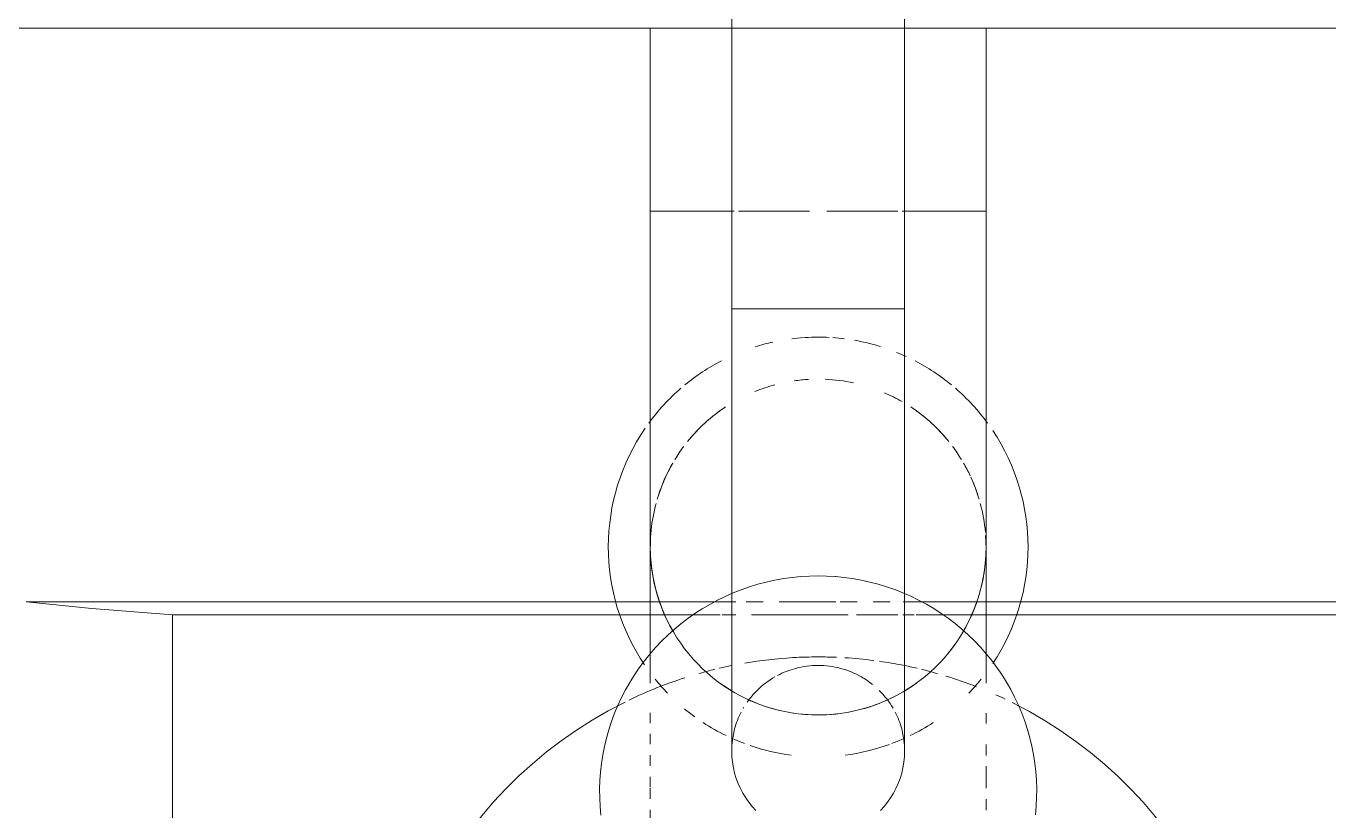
# Model space of a CAD drawing. Header units: millimetres. Extents: x -4000 to 187956, y -58990 to 162485.
# Drawn here: x 831.7 to 986.9, y 80923.6 to 81017 of the extents above; entities that cross this region are included whole.
import ezdxf

# ---------------------------------------------------------------- set-up
doc = ezdxf.new("R2010")
doc.units = ezdxf.units.MM
doc.layers.add('P-SANR-FIXT', color=6, linetype='Continuous', lineweight=9)

# ---------------------------------------------------------------- blocks, each defined once
blk = doc.blocks.new('C2400 - C2400-504579-FFS - TANG 1')
at = {"layer": 'P-SANR-FIXT', "color": 250}
for p, q in [((-10.3, -16), (-10.3, -116.64)), ((-10.3, -16), (-10.3, -116.64)), ((-10.3, -16), (-10.3, -116.64)), ((-10.3, -16), (-10.3, -116.64)), ((10.3, -116.64), (10.3, -16)), ((10.3, -116.64), (10.3, -16)), ((10.3, -116.64), (10.3, -16)), ((10.3, -116.64), (10.3, -16)), ((-8.92, -83.22), (-236.05, -83.22)), ((236.05, -83.22), (8.92, -83.22)), ((0, -116.64), (-10.3, -116.64)), ((0, -116.64), (-10.3, -116.64)), ((0, -116.64), (-10.3, -116.64)), ((0, -116.64), (-10.3, -116.64)), ((10.3, -116.64), (0, -116.64)), ((10.3, -116.64), (0, -116.64)), ((10.3, -116.64), (0, -116.64)), ((10.3, -116.64), (0, -116.64)), ((-10.3, -166.44), (-10.3, -169.3)), ((-10.3, -166.44), (-10.3, -169.3)), ((-10.3, -166.44), (-10.3, -169.3)), ((-10.3, -166.44), (-10.3, -169.3)), ((10.3, -169.3), (10.3, -166.44)), ((10.3, -169.3), (10.3, -166.44)), ((10.3, -169.3), (10.3, -166.44)), ((10.3, -169.3), (10.3, -166.44))]:
    blk.add_line(p, q, dxfattribs=at)
at = {"layer": 'P-SANR-FIXT', "color": 252}
for p, q in [((-20, -83.22), (-20, -105)), ((20, -105), (20, -83.22)), ((-10, -105), (-20, -105)), ((20, -105), (10, -105)), ((-11.88, -151.53), (-94.37, -151.53)), ((94.37, -151.53), (11.88, -151.53)), ((-76.92, -259.9), (-76.92, -153.09)), ((-76.92, -153.09), (-13.5, -153.09)), ((13.5, -153.09), (76.92, -153.09)), ((-20, -158.95), (-20, -157.87)), ((20, -157.9), (20, -158.98))]:
    blk.add_line(p, q, dxfattribs=at)
at = {"layer": 'P-SANR-FIXT', "color": 254}
for p, q in [((8.92, -83.22), (-8.92, -83.22)), ((-19.32, -105), (-20, -105)), ((-18.72, -105), (-19.62, -105)), ((-17.32, -105), (-18.69, -105)), ((-11.11, -105), (-18.48, -105)), ((-14.14, -105), (-17.11, -105)), ((-10.66, -105), (-14.14, -105)), ((17.11, -105), (10.66, -105)), ((18.48, -105), (11.11, -105)), ((18.69, -105), (17.32, -105)), ((19.62, -105), (18.72, -105)), ((20, -105), (19.32, -105)), ((-10.3, -116.64), (-8.92, -116.64)), ((-10.3, -116.64), (-8.92, -116.64)), ((-9.95, -116.64), (-10.3, -116.64)), ((-10.3, -116.64), (-8.92, -116.64)), ((-10.3, -116.64), (-8.92, -116.64)), ((-9.95, -116.64), (-10.3, -116.64)), ((-10.3, -116.64), (-8.92, -116.64)), ((-10.3, -116.64), (-8.92, -116.64)), ((-9.95, -116.64), (-10.3, -116.64)), ((-10.3, -116.64), (-8.92, -116.64)), ((-10.3, -116.64), (-8.92, -116.64)), ((-9.95, -116.64), (-10.3, -116.64)), ((-8.92, -116.64), (-9.95, -116.64)), ((-8.92, -116.64), (-9.95, -116.64)), ((-8.92, -116.64), (-9.95, -116.64)), ((-8.92, -116.64), (-9.95, -116.64)), ((-8.92, -116.64), (0, -116.64)), ((-8.92, -116.64), (0, -116.64)), ((-8.92, -116.64), (0, -116.64)), ((-8.92, -116.64), (0, -116.64)), ((0, -116.64), (8.92, -116.64)), ((0, -116.64), (8.92, -116.64)), ((0, -116.64), (8.92, -116.64)), ((0, -116.64), (8.92, -116.64)), ((8.92, -116.64), (10.3, -116.64)), ((8.92, -116.64), (10.3, -116.64)), ((9.95, -116.64), (8.92, -116.64)), ((8.92, -116.64), (10.3, -116.64)), ((8.92, -116.64), (10.3, -116.64)), ((9.95, -116.64), (8.92, -116.64)), ((8.92, -116.64), (10.3, -116.64)), ((8.92, -116.64), (10.3, -116.64)), ((9.95, -116.64), (8.92, -116.64)), ((8.92, -116.64), (10.3, -116.64)), ((8.92, -116.64), (10.3, -116.64)), ((9.95, -116.64), (8.92, -116.64)), ((-4.14, -148.77), (-5.16, -148.96)), ((-3.11, -148.63), (-4.14, -148.77)), ((-2.08, -148.53), (-3.11, -148.63)), ((-1.04, -148.47), (-2.08, -148.53)), ((0, -148.45), (-1.04, -148.47)), ((1, -148.47), (0, -148.45)), ((2.04, -148.53), (1, -148.47)), ((2.11, -148.53), (2.04, -148.53)), ((4.1, -148.77), (3.07, -148.63)), ((5.12, -148.95), (4.1, -148.77)), ((6.14, -149.17), (5.12, -148.95)), ((-9.16, -150.09), (-10.13, -150.47)), ((-8.18, -149.75), (-9.16, -150.09)), ((-7.18, -149.44), (-8.18, -149.75)), ((-6.18, -149.18), (-7.18, -149.44)), ((7.14, -149.43), (6.14, -149.17)), ((8.14, -149.73), (7.14, -149.43)), ((9.12, -150.07), (8.14, -149.73)), ((10.09, -150.45), (9.12, -150.07)), ((-11.43, -153.09), (-9.81, -153.09)), ((10.1, -153.09), (11.43, -153.09)), ((-16.38, -156.47), (-16.83, -155.81)), ((16.51, -156.29), (16.04, -156.94)), ((14.5, -158.78), (13.93, -159.35)), ((-20, -161.2), (-20, -160.06)), ((-11.94, -161.04), (-12.58, -160.55)), ((-11.29, -161.51), (-11.94, -161.04)), ((13.35, -159.89), (12.74, -160.41)), ((20, -160.09), (20, -161.23)), ((-20, -166), (-20, -164.76)), ((20, -164.8), (20, -166.03)), ((-20, -168.47), (-20, -167.24)), ((20, -168.54), (20, -169.82)), ((-20, -171.08), (-20, -169.79)), ((20, -171.11), (20, -172.39)), ((-20, -173.56), (-20, -172.38)), ((-20, -175), (-20, -173.69)), ((20, -172.41), (20, -173.72)), ((20, -175.04), (20, -176.36)), ((-20, -177.64), (-20, -176.32))]:
    blk.add_line(p, q, dxfattribs=at)
at = {"layer": 'P-SANR-FIXT', "color": 253}
for p, q in [((-10.54, -105), (-19.92, -105)), ((19.92, -105), (10.54, -105)), ((-9.82, -151.53), (-11.88, -151.53)), ((11.88, -151.53), (10.14, -151.53)), ((-13.5, -153.09), (-11.66, -153.09)), ((11.66, -153.09), (13.5, -153.09)), ((16.95, -155.62), (16.51, -156.29)), ((16.04, -156.94), (15.55, -157.58)), ((-20, -160.06), (-20, -158.95)), ((13.93, -159.35), (13.35, -159.89)), ((20, -158.98), (20, -160.09)), ((-10.62, -161.95), (-11.29, -161.51))]:
    blk.add_line(p, q, dxfattribs=at)
at = {"layer": 'P-SANR-FIXT', "color": 90}
for p, q in [((-1.15, -105), (-9.51, -105)), ((-1.15, -105), (-9.51, -105)), ((-5.18, -105), (-8.97, -105)), ((-5.18, -105), (-8.97, -105)), ((-1.04, -105), (-5.18, -105)), ((-1.04, -105), (-5.18, -105)), ((5.18, -105), (1.04, -105)), ((5.18, -105), (1.04, -105)), ((9.51, -105), (1.15, -105)), ((9.51, -105), (1.15, -105)), ((8.97, -105), (5.18, -105)), ((8.97, -105), (5.18, -105)), ((-8.92, -116.64), (0, -116.64)), ((-7.28, -116.64), (-8.92, -116.64)), ((-8.92, -116.64), (0, -116.64)), ((-5.15, -116.64), (-8.92, -116.64)), ((-8.92, -116.64), (0, -116.64)), ((-7.28, -116.64), (-8.92, -116.64)), ((-8.92, -116.64), (0, -116.64)), ((-7.28, -116.64), (-8.92, -116.64)), ((-2.67, -116.64), (-7.28, -116.64)), ((-5.15, -116.64), (-7.28, -116.64)), ((-5.15, -116.64), (-7.28, -116.64)), ((0, -116.64), (-5.15, -116.64)), ((0, -116.64), (-5.15, -116.64)), ((-2.67, -116.64), (-5.15, -116.64)), ((0, -116.64), (-2.67, -116.64)), ((0, -116.64), (-2.67, -116.64)), ((0, -116.64), (8.92, -116.64)), ((2.67, -116.64), (0, -116.64)), ((0, -116.64), (8.92, -116.64)), ((5.15, -116.64), (0, -116.64)), ((0, -116.64), (8.92, -116.64)), ((5.15, -116.64), (0, -116.64)), ((0, -116.64), (8.92, -116.64)), ((5.15, -116.64), (0, -116.64)), ((5.15, -116.64), (2.67, -116.64)), ((7.28, -116.64), (5.15, -116.64)), ((8.92, -116.64), (5.15, -116.64)), ((8.92, -116.64), (5.15, -116.64)), ((7.28, -116.64), (5.15, -116.64)), ((8.92, -116.64), (7.28, -116.64)), ((8.92, -116.64), (7.28, -116.64)), ((-5.16, -148.96), (-6.18, -149.18)), ((3.07, -148.63), (2.11, -148.53)), ((-6.56, -151.53), (-8.56, -151.53)), ((2.11, -151.53), (-4.63, -151.53)), ((4.63, -151.53), (2.64, -151.53)), ((8.56, -151.53), (6.56, -151.53)), ((-7.95, -153.09), (3.58, -153.09)), ((4.57, -153.09), (9.5, -153.09)), ((-9.94, -162.36), (-10.62, -161.95)), ((-9.24, -162.74), (-9.94, -162.36)), ((-8.52, -163.1), (-9.24, -162.74)), ((9.43, -162.64), (8.71, -163)), ((10.12, -162.25), (9.43, -162.64)), ((-7.79, -163.42), (-8.52, -163.1)), ((-7.05, -163.72), (-7.79, -163.42)), ((-6.29, -163.98), (-7.05, -163.72)), ((-5.53, -164.22), (-6.29, -163.98)), ((-4.75, -164.43), (-5.53, -164.22)), ((-3.97, -164.6), (-4.75, -164.43)), ((4.96, -164.37), (4.18, -164.56)), ((5.73, -164.16), (4.96, -164.37)), ((6.5, -163.92), (5.73, -164.16)), ((7.25, -163.64), (6.5, -163.92)), ((7.99, -163.34), (7.25, -163.64)), ((8.71, -163), (7.99, -163.34)), ((-3.19, -164.74), (-3.97, -164.6)), ((-2.39, -164.86), (-3.19, -164.74)), ((-1.6, -164.94), (-2.39, -164.86)), ((-0.8, -164.98), (-1.6, -164.94)), ((0, -165), (-0.8, -164.98)), ((0.22, -165), (0, -165)), ((1.02, -164.97), (0.22, -165)), ((1.81, -164.92), (1.02, -164.97)), ((2.61, -164.83), (1.81, -164.92)), ((3.4, -164.71), (2.61, -164.83)), ((4.18, -164.56), (3.4, -164.71))]:
    blk.add_line(p, q, dxfattribs=at)
at = {"layer": 'P-SANR-FIXT', "color": 252, "flags": 128}
for points in [[(-20, -105), (-20, -106.6), (-20, -108.2), (-20, -109.79), (-20, -111.37), (-20, -112.95), (-20, -114.51), (-20, -116.05), (-20, -117.58), (-20, -119.09), (-20, -120.58), (-20, -122.04), (-20, -123.47), (-20, -124.88), (-20, -126.25), (-20, -127.59), (-20, -128.89), (-20, -130.15), (-20, -131.38), (-20, -132.56), (-20, -133.69), (-20, -134.79), (-20, -135.06)], [(20, -135.06), (20, -133.98), (20, -132.85), (20, -131.68), (20, -130.47), (20, -129.22), (20, -127.93), (20, -126.6), (20, -125.23), (20, -123.84), (20, -122.41), (20, -120.96), (20, -119.48), (20, -117.97), (20, -116.45), (20, -114.91), (20, -113.35), (20, -111.78), (20, -110.2), (20, -108.61), (20, -107.01), (20, -105.41), (20, -105)], [(-20, -135.06), (-20, -136.09), (-20, -137.07), (-20, -138), (-20, -138.88), (-20, -139.7), (-20, -140.47), (-20, -141.18), (-20, -141.84), (-20, -142.43), (-20, -142.96), (-20, -143.44), (-20, -143.85), (-20, -144.2), (-20, -144.49), (-20, -144.71), (-20, -144.87), (-20, -144.97), (-20, -145)], [(20, -145), (20, -144.97), (20, -144.87), (20, -144.71), (20, -144.49), (20, -144.2), (20, -143.85), (20, -143.44), (20, -142.97), (20, -142.44), (20, -141.84), (20, -141.19), (20, -140.48), (20, -139.71), (20, -138.89), (20, -138.01), (20, -137.08), (20, -136.1), (20, -135.07), (20, -135.06)], [(-16.83, -155.81), (-17.25, -155.12), (-17.64, -154.43), (-18, -153.71), (-18.34, -152.99), (-18.64, -152.25), (-18.92, -151.5), (-19.16, -150.73), (-19.37, -149.96), (-19.56, -149.18), (-19.71, -148.4), (-19.83, -147.61), (-19.92, -146.81), (-19.97, -146.02), (-20, -145.22), (-20, -145)], [(-20, -152.11), (-20, -151.35), (-20, -150.63), (-20, -149.95), (-20, -149.31), (-20, -148.71), (-20, -148.15), (-20, -147.64), (-20, -147.17), (-20, -146.74), (-20, -146.36), (-20, -146.03), (-20, -145.74), (-20, -145.5), (-20, -145.3), (-20, -145.16), (-20, -145.06), (-20, -145.01), (-20, -145)], [(20, -145), (19.98, -145.8), (19.94, -146.6), (19.86, -147.39), (19.74, -148.19), (19.6, -148.97), (19.43, -149.75), (19.22, -150.53), (18.98, -151.29), (18.72, -152.05), (18.42, -152.79), (18.1, -153.52), (17.74, -154.24), (17.36, -154.94), (16.95, -155.62)], [(20, -145), (20, -145.03), (20, -145.11), (20, -145.24), (20, -145.41), (20, -145.63), (20, -145.9), (20, -146.22), (20, -146.58), (20, -146.99), (20, -147.44), (20, -147.93), (20, -148.47), (20, -149.06), (20, -149.68), (20, -150.34), (20, -151.05), (20, -151.79), (20, -152.11)], [(-94.37, -151.53), (-86.53, -152.32), (-76.92, -153.09)], [(-20, -153.86), (-20, -152.95), (-20, -152.11)], [(20, -152.11), (20, -152.98), (20, -153.89)]]:
    blk.add_lwpolyline(points, dxfattribs=at)
at = {"layer": 'P-SANR-FIXT', "color": 250, "flags": 128}
for points in [[(-10.3, -116.64), (-10.3, -118.65), (-10.3, -120.66), (-10.3, -122.66), (-10.3, -124.66), (-10.3, -126.63), (-10.3, -128.6), (-10.3, -130.54), (-10.3, -132.46), (-10.3, -134.36), (-10.3, -136.23), (-10.3, -138.07), (-10.3, -139.87), (-10.3, -141.64), (-10.3, -143.36), (-10.3, -145.04), (-10.3, -146.68), (-10.3, -148.27), (-10.3, -149.81), (-10.3, -151.29), (-10.3, -152.73), (-10.3, -154.1), (-10.3, -155.41), (-10.3, -156.66), (-10.3, -157.85), (-10.3, -158.97), (-10.3, -160.02), (-10.3, -161), (-10.3, -161.92), (-10.3, -162.76), (-10.3, -163.52), (-10.3, -164.22), (-10.3, -164.83), (-10.3, -165.37), (-10.3, -165.83), (-10.3, -166.21), (-10.3, -166.44)], [(-10.3, -116.64), (-10.3, -118.65), (-10.3, -120.66), (-10.3, -122.66), (-10.3, -124.66), (-10.3, -126.63), (-10.3, -128.6), (-10.3, -130.54), (-10.3, -132.46), (-10.3, -134.36), (-10.3, -136.23), (-10.3, -138.07), (-10.3, -139.87), (-10.3, -141.64), (-10.3, -143.36), (-10.3, -145.04), (-10.3, -146.68), (-10.3, -148.27), (-10.3, -149.81), (-10.3, -151.29), (-10.3, -152.73), (-10.3, -154.1), (-10.3, -155.41), (-10.3, -156.66), (-10.3, -157.85), (-10.3, -158.97), (-10.3, -160.02), (-10.3, -161), (-10.3, -161.92), (-10.3, -162.76), (-10.3, -163.52), (-10.3, -164.22), (-10.3, -164.83), (-10.3, -165.37), (-10.3, -165.83), (-10.3, -166.21), (-10.3, -166.44)], [(-10.3, -116.64), (-10.3, -118.65), (-10.3, -120.66), (-10.3, -122.66), (-10.3, -124.66), (-10.3, -126.63), (-10.3, -128.6), (-10.3, -130.54), (-10.3, -132.46), (-10.3, -134.36), (-10.3, -136.23), (-10.3, -138.07), (-10.3, -139.87), (-10.3, -141.64), (-10.3, -143.36), (-10.3, -145.04), (-10.3, -146.68), (-10.3, -148.27), (-10.3, -149.81), (-10.3, -151.29), (-10.3, -152.73), (-10.3, -154.1), (-10.3, -155.41), (-10.3, -156.66), (-10.3, -157.85), (-10.3, -158.97), (-10.3, -160.02), (-10.3, -161), (-10.3, -161.92), (-10.3, -162.76), (-10.3, -163.52), (-10.3, -164.22), (-10.3, -164.83), (-10.3, -165.37), (-10.3, -165.83), (-10.3, -166.21), (-10.3, -166.44)], [(-10.3, -116.64), (-10.3, -118.65), (-10.3, -120.66), (-10.3, -122.66), (-10.3, -124.66), (-10.3, -126.63), (-10.3, -128.6), (-10.3, -130.54), (-10.3, -132.46), (-10.3, -134.36), (-10.3, -136.23), (-10.3, -138.07), (-10.3, -139.87), (-10.3, -141.64), (-10.3, -143.36), (-10.3, -145.04), (-10.3, -146.68), (-10.3, -148.27), (-10.3, -149.81), (-10.3, -151.29), (-10.3, -152.73), (-10.3, -154.1), (-10.3, -155.41), (-10.3, -156.66), (-10.3, -157.85), (-10.3, -158.97), (-10.3, -160.02), (-10.3, -161), (-10.3, -161.92), (-10.3, -162.76), (-10.3, -163.52), (-10.3, -164.22), (-10.3, -164.83), (-10.3, -165.37), (-10.3, -165.83), (-10.3, -166.21), (-10.3, -166.44)], [(10.3, -166.44), (10.3, -166.11), (10.3, -165.71), (10.3, -165.23), (10.3, -164.67), (10.3, -164.03), (10.3, -163.32), (10.3, -162.54), (10.3, -161.68), (10.3, -160.74), (10.3, -159.74), (10.3, -158.67), (10.3, -157.53), (10.3, -156.33), (10.3, -155.06), (10.3, -153.73), (10.3, -152.34), (10.3, -150.9), (10.3, -149.4), (10.3, -147.84), (10.3, -146.24), (10.3, -144.59), (10.3, -142.9), (10.3, -141.16), (10.3, -139.38), (10.3, -137.57), (10.3, -135.73), (10.3, -133.85), (10.3, -131.94), (10.3, -130.02), (10.3, -128.07), (10.3, -126.1), (10.3, -124.12), (10.3, -122.12), (10.3, -120.12), (10.3, -118.11), (10.3, -116.64)], [(10.3, -166.44), (10.3, -166.11), (10.3, -165.71), (10.3, -165.23), (10.3, -164.67), (10.3, -164.03), (10.3, -163.32), (10.3, -162.54), (10.3, -161.68), (10.3, -160.74), (10.3, -159.74), (10.3, -158.67), (10.3, -157.53), (10.3, -156.33), (10.3, -155.06), (10.3, -153.73), (10.3, -152.34), (10.3, -150.9), (10.3, -149.4), (10.3, -147.84), (10.3, -146.24), (10.3, -144.59), (10.3, -142.9), (10.3, -141.16), (10.3, -139.38), (10.3, -137.57), (10.3, -135.73), (10.3, -133.85), (10.3, -131.94), (10.3, -130.02), (10.3, -128.07), (10.3, -126.1), (10.3, -124.12), (10.3, -122.12), (10.3, -120.12), (10.3, -118.11), (10.3, -116.64)], [(10.3, -166.44), (10.3, -166.11), (10.3, -165.71), (10.3, -165.23), (10.3, -164.67), (10.3, -164.03), (10.3, -163.32), (10.3, -162.54), (10.3, -161.68), (10.3, -160.74), (10.3, -159.74), (10.3, -158.67), (10.3, -157.53), (10.3, -156.33), (10.3, -155.06), (10.3, -153.73), (10.3, -152.34), (10.3, -150.9), (10.3, -149.4), (10.3, -147.84), (10.3, -146.24), (10.3, -144.59), (10.3, -142.9), (10.3, -141.16), (10.3, -139.38), (10.3, -137.57), (10.3, -135.73), (10.3, -133.85), (10.3, -131.94), (10.3, -130.02), (10.3, -128.07), (10.3, -126.1), (10.3, -124.12), (10.3, -122.12), (10.3, -120.12), (10.3, -118.11), (10.3, -116.64)], [(10.3, -166.44), (10.3, -166.11), (10.3, -165.71), (10.3, -165.23), (10.3, -164.67), (10.3, -164.03), (10.3, -163.32), (10.3, -162.54), (10.3, -161.68), (10.3, -160.74), (10.3, -159.74), (10.3, -158.67), (10.3, -157.53), (10.3, -156.33), (10.3, -155.06), (10.3, -153.73), (10.3, -152.34), (10.3, -150.9), (10.3, -149.4), (10.3, -147.84), (10.3, -146.24), (10.3, -144.59), (10.3, -142.9), (10.3, -141.16), (10.3, -139.38), (10.3, -137.57), (10.3, -135.73), (10.3, -133.85), (10.3, -131.94), (10.3, -130.02), (10.3, -128.07), (10.3, -126.1), (10.3, -124.12), (10.3, -122.12), (10.3, -120.12), (10.3, -118.11), (10.3, -116.64)], [(-10.13, -150.47), (-11.08, -150.89), (-12.01, -151.34), (-12.92, -151.83), (-13.82, -152.36), (-14.69, -152.92), (-15.53, -153.52), (-16.36, -154.15), (-17.15, -154.81), (-17.92, -155.5), (-18.66, -156.22), (-19.38, -156.97), (-20.06, -157.75), (-20.7, -158.56), (-21.32, -159.39), (-21.9, -160.24), (-22.45, -161.12), (-22.96, -162.01), (-23.43, -162.93), (-23.87, -163.86), (-24.27, -164.81), (-24.62, -165.78), (-24.94, -166.76), (-25.22, -167.75), (-25.46, -168.75), (-25.66, -169.76), (-25.82, -170.78), (-25.93, -171.8), (-26.01, -172.83), (-26.04, -173.86), (-26.03, -174.89), (-25.98, -175.92), (-25.89, -176.94)], [(25.89, -176.9), (25.98, -175.88), (26.03, -174.85), (26.04, -173.82), (26, -172.79), (25.93, -171.76), (25.81, -170.74), (25.65, -169.72), (25.45, -168.71), (25.21, -167.71), (24.93, -166.72), (24.61, -165.74), (24.25, -164.78), (23.85, -163.82), (23.41, -162.89), (22.94, -161.98), (22.43, -161.08), (21.88, -160.2), (21.3, -159.35), (20.68, -158.52), (20.03, -157.72), (19.35, -156.94), (18.63, -156.19), (17.89, -155.47), (17.12, -154.78), (16.32, -154.12), (15.5, -153.49), (14.65, -152.9), (13.78, -152.34), (12.89, -151.81), (11.97, -151.32), (11.04, -150.87), (10.09, -150.45)]]:
    blk.add_lwpolyline(points, dxfattribs=at)
at = {"layer": 'P-SANR-FIXT', "color": 253, "flags": 128}
for points in [[(-20, -157.87), (-20, -156.82), (-20, -155.8), (-20, -154.81), (-20, -153.86)], [(20, -153.89), (20, -154.84), (20, -155.82), (20, -156.84), (20, -157.9)], [(-12.58, -160.55), (-13.19, -160.04), (-13.78, -159.5), (-14.35, -158.93), (-14.89, -158.35), (-15.41, -157.74), (-15.91, -157.12), (-16.38, -156.47)], [(11.47, -161.38), (10.81, -161.83), (10.12, -162.25)]]:
    blk.add_lwpolyline(points, dxfattribs=at)
at = {"layer": 'P-SANR-FIXT', "color": 254, "flags": 128}
for points in [[(15.55, -157.58), (15.04, -158.19), (14.5, -158.78)], [(12.74, -160.41), (12.12, -160.91), (11.47, -161.38)]]:
    blk.add_lwpolyline(points, dxfattribs=at)
at = {"layer": 'P-SANR-FIXT', "color": 90}
for centre, radius, start, end in [((0, -145), 25, 102.4772, 107.4524), ((0, -145), 25, 102.4772, 107.4524), ((0, -145), 25, 94.0109, 97.2165), ((0, -145), 25, 94.0109, 97.2165), ((0, -145), 25, 90, 93.6962), ((0, -145), 25, 90, 93.6962), ((0, -145), 25, 87.022, 90), ((0, -145), 25, 87.022, 90), ((0, -145), 25, 82.7835, 85.9891), ((0, -145), 25, 82.7835, 85.9891), ((0, -145), 25, 75.9031, 80.0156), ((0, -145), 25, 75.9031, 80.0156), ((0, -145), 25, 72.7233, 75.8199), ((0, -145), 25, 72.7233, 75.8199), ((0, -145), 25, 65.1821, 68.0443), ((0, -145), 25, 65.1821, 68.0443), ((0, -210), 51.91, 93.3247, 99.6877), ((0, -210), 51.91, 90, 93.3247), ((0, -210), 51.91, 87.5901, 90), ((0, -210), 51.91, 82.6506, 86.5087), ((0, -210), 51.91, 78.809, 81.895), ((0, -145), 25, 230.3851, 234), ((0, -145), 25, 246.2861, 249.4018), ((0, -145), 25, 246.2861, 249.4018), ((0, -145), 25, 251.1255, 262.6075), ((0, -145), 25, 251.1255, 262.6075), ((0, -145), 25, 277.3925, 289.9054), ((0, -145), 25, 277.3925, 289.9054), ((0, -145), 25, 290.5982, 293.7139), ((0, -145), 25, 290.5982, 293.7139)]:
    blk.add_arc(centre, radius, start, end, dxfattribs=at)
at = {"layer": 'P-SANR-FIXT', "color": 254}
for centre, radius, start, end in [((0, -145), 25, 117.4814, 129.393), ((0, -145), 25, 50.607, 62.5186), ((0, -145), 25, 130.835, 143.852), ((0, -145), 25, 36.148, 49.165), ((0, -145), 25, 219.0547, 224.1439), ((0, -145), 25, 315.8568, 320.9453), ((0, -210), 51.91, 64.5985, 65.9568), ((0, -145), 25, 230.3851, 234), ((0, -145), 25, 236.7689, 243.9768), ((0, -145), 25, 296.0232, 303.2311)]:
    blk.add_arc(centre, radius, start, end, dxfattribs=at)
at = {"layer": 'P-SANR-FIXT', "color": 253}
for centre, radius, start, end in [((0, -145), 25, 117.4814, 129.393), ((0, -145), 25, 50.607, 62.5186), ((0, -145), 25, 130.835, 143.852), ((0, -145), 25, 36.148, 49.165), ((0, -145), 25, 145.5392, 214.1926), ((0, -145), 25, 326.3324, 33.6676), ((0, -210), 51.91, 103.7032, 105.9008), ((0, -210), 51.91, 74.0992, 76.297), ((0, -210), 51.91, 107.8171, 115.7143), ((0, -145), 25, 219.0547, 224.1439), ((0, -210), 51.91, 68.6955, 72.9631), ((0, -145), 25, 315.8568, 320.9453), ((0, -145), 25, 236.7689, 243.9768), ((0, -145), 25, 296.0232, 303.2311)]:
    blk.add_arc(centre, radius, start, end, dxfattribs=at)
at = {"layer": 'P-SANR-FIXT', "color": 252}
for centre, radius, start, end in [((0, -145), 25, 145.5392, 214.1926), ((0, -145), 25, 326.3324, 33.6676), ((0, -210), 51.91, 101.4291, 103.1436), ((0, -210), 51.91, 76.8564, 78.809), ((0, -210), 51.91, 116.3079, 270), ((0, -210), 51.91, 270, 63.5549)]:
    blk.add_arc(centre, radius, start, end, dxfattribs=at)
at = {"layer": 'P-SANR-FIXT', "color": 90}
for major_axis, ratio, start_param, end_param in [((20, 0), 0.99999, 1.832596, 1.956609), ((20, 0), 0.999982, 1.832596, 1.956609), ((20, 0), 0.99999, 1.628314, 1.713769), ((20, 0), 0.999982, 1.628313, 1.713768), ((20, 0), 0.99999, 1.357807, 1.529064), ((20, 0), 0.999982, 1.357807, 1.529065), ((20, 0), 0.99999, 1.047198, 1.165272), ((20, 0), 0.999982, 1.047198, 1.165272), ((20, 0), 0.99999, 4.974188, 5.182539), ((20, 0), 0.999982, 4.974188, 5.182534), ((20, 0), 0.99999, 4.275728, 4.45059), ((20, 0), 0.999982, 4.275728, 4.45059), ((20, 0), 0.99999, 4.472827, 4.712389), ((20, 0), 0.999982, 4.472809, 4.712389), ((20, 0), 0.99999, 4.712389, 4.921341), ((-20, 0), 0.999982, 1.570796, 1.779761)]:
    blk.add_ellipse((0, -145), major_axis=major_axis, ratio=ratio, start_param=start_param, end_param=end_param, dxfattribs=at)
at = {"layer": 'P-SANR-FIXT', "color": 253}
for ratio, start_param, end_param in [(0.99999, 2.155289, 2.462342), (0.99999, 0.67925, 0.986303), (0.99999, 2.499168, 2.592497), (0.99999, 0.549096, 0.642425), (0.99999, 2.617994, 2.852725), (0.99999, 0.437125, 0.523599), (0.99999, 0.288868, 0.429217), (0.99999, 2.879793, 3.041086), (0.99999, 0.087772, 0.261799), (0.999982, 3.041091, 3.403392), (0.999982, 6.021386, 6.350831), (0.999982, 3.45607, 3.665191), (0.999982, 5.759587, 5.968708), (0.99999, 5.588848, 5.669379), (0.99999, 4.084246, 4.182548), (0.99999, 5.24223, 5.340532)]:
    blk.add_ellipse((0, -145), major_axis=(20, 0), ratio=ratio, start_param=start_param, end_param=end_param, dxfattribs=at)
at = {"layer": 'P-SANR-FIXT', "color": 254}
for centre, major_axis, ratio, start_param, end_param in [((0, -145), (20, 0), 0.999982, 2.199265, 2.462342), ((0, -145), (20, 0), 0.999982, 0.67925, 0.942328), ((0, -145), (20, 0), 0.999982, 2.499168, 2.592499), ((0, -145), (20, 0), 0.999982, 0.549094, 0.642424), ((0, -145), (20, 0), 0.999982, 2.617994, 2.827164), ((0, -145), (20, 0), 0.999982, 0.437124, 0.523599), ((0, -145), (20, 0), 0.999982, 0.314428, 0.429214), ((0, -145), (20, 0), 0.999982, 2.879793, 3.041091), ((0, -145), (20, 0), 0.999982, 0.087767, 0.261799), ((0, -145), (20, 0), 0.999982, 5.588838, 5.669372), ((0, -169.3), (10.3, 0), 0.989982, 1.832596, 2.060413), ((0, -169.3), (10.3, 0), 0.989982, 1.832596, 2.060413), ((0, -169.3), (10.3, 0), 0.989982, 1.832596, 2.060413), ((0, -169.3), (10.3, 0), 0.989982, 1.832596, 2.060413), ((0, -169.3), (10.3, 0), 0.989982, 1.570796, 1.832596), ((0, -169.3), (10.3, 0), 0.989982, 1.570796, 1.832596), ((0, -169.3), (10.3, 0), 0.989982, 1.570796, 1.832596), ((0, -169.3), (10.3, 0), 0.989982, 1.570796, 1.832596), ((0, -169.3), (-10.3, 0), 0.989982, 4.45059, 4.712389), ((0, -169.3), (-10.3, 0), 0.989982, 4.45059, 4.712389), ((0, -169.3), (-10.3, 0), 0.989982, 4.45059, 4.712389), ((0, -169.3), (-10.3, 0), 0.989982, 4.45059, 4.712389), ((0, -169.3), (10.3, 0), 0.989982, 1.047198, 1.308997), ((0, -169.3), (10.3, 0), 0.989982, 1.047198, 1.308997), ((0, -169.3), (10.3, 0), 0.989982, 1.047198, 1.308997), ((0, -169.3), (10.3, 0), 0.989982, 1.047198, 1.308997), ((0, -145), (20, 0), 0.999982, 4.084251, 4.182549), ((0, -169.3), (10.3, 0), 0.989982, 2.094395, 2.356194), ((0, -169.3), (10.3, 0), 0.989982, 2.094395, 2.356194), ((0, -169.3), (10.3, 0), 0.989982, 2.094395, 2.356194), ((0, -169.3), (10.3, 0), 0.989982, 2.094395, 2.356194), ((0, -169.3), (10.3, 0), 0.989982, 0.891036, 1.047198), ((0, -169.3), (10.3, 0), 0.989982, 0.891036, 1.047198), ((0, -169.3), (10.3, 0), 0.989982, 0.891036, 1.047198), ((0, -169.3), (10.3, 0), 0.989982, 0.891036, 1.047198), ((0, -145), (20, 0), 0.999982, 5.242229, 5.340527), ((0, -169.3), (10.3, 0), 0.989982, 2.356194, 2.532041), ((0, -169.3), (10.3, 0), 0.989982, 2.356194, 2.532041), ((0, -169.3), (10.3, 0), 0.989982, 2.356194, 2.532041), ((0, -169.3), (10.3, 0), 0.989982, 2.356194, 2.532041), ((0, -169.3), (10.3, 0), 0.989982, 0.523599, 0.785398), ((0, -169.3), (10.3, 0), 0.989982, 0.523599, 0.785398), ((0, -169.3), (10.3, 0), 0.989982, 0.523599, 0.785398), ((0, -169.3), (10.3, 0), 0.989982, 0.523599, 0.785398), ((0, -169.3), (10.3, 0), 0.989982, 2.607367, 2.617994), ((0, -169.3), (10.3, 0), 0.989982, 2.607367, 2.617994), ((0, -169.3), (10.3, 0), 0.989982, 2.607367, 2.617994), ((0, -169.3), (10.3, 0), 0.989982, 2.607367, 2.617994), ((0, -169.3), (10.3, 0), 0.989982, 2.671288, 2.879793), ((0, -169.3), (10.3, 0), 0.989982, 2.671288, 2.879793), ((0, -169.3), (10.3, 0), 0.989982, 2.671288, 2.879793), ((0, -169.3), (10.3, 0), 0.989982, 2.671288, 2.879793), ((0, -169.3), (10.3, 0), 0.989982, 0.261799, 0.470304), ((0, -169.3), (10.3, 0), 0.989982, 0.261799, 0.470304), ((0, -169.3), (10.3, 0), 0.989982, 0.261799, 0.470304), ((0, -169.3), (10.3, 0), 0.989982, 0.261799, 0.470304)]:
    blk.add_ellipse(centre, major_axis=major_axis, ratio=ratio, start_param=start_param, end_param=end_param, dxfattribs=at)
at = {"layer": 'P-SANR-FIXT', "color": 252}
for centre, major_axis, ratio, start_param, end_param in [((0, -145), (20, 0), 0.99999, 3.041086, 3.665191), ((0, -145), (20, 0), 0.99999, 5.759587, 6.350831), ((0, -169.3), (10.3, 0), 0.989982, 3.403392, 3.907655), ((0, -169.3), (10.3, 0), 0.989982, 3.403392, 3.907655), ((0, -169.3), (10.3, 0), 0.989982, 3.403392, 3.907655), ((0, -169.3), (10.3, 0), 0.989982, 3.403392, 3.907655), ((0, -169.3), (10.3, 0), 0.989982, 5.517123, 6.021386), ((0, -169.3), (10.3, 0), 0.989982, 5.517123, 6.021386), ((0, -169.3), (10.3, 0), 0.989982, 5.517123, 6.021386), ((0, -169.3), (10.3, 0), 0.989982, 5.517123, 6.021386)]:
    blk.add_ellipse(centre, major_axis=major_axis, ratio=ratio, start_param=start_param, end_param=end_param, dxfattribs=at)
at = {"layer": 'P-SANR-FIXT', "color": 250}
for start_param, end_param in [(2.881046, 3.403392), (2.881046, 3.403392), (2.881046, 3.403392), (2.881046, 3.403392), (6.021386, 6.543732), (6.021386, 6.543732), (6.021386, 6.543732), (6.021386, 6.543732)]:
    blk.add_ellipse((0, -169.3), major_axis=(10.3, 0), ratio=0.989982, start_param=start_param, end_param=end_param, dxfattribs=at)
blk = doc.blocks.new('CMF2_NHAXUONG_A_rvt-1-FFS - TANG 1')
at = {"layer": 'P-SANR-FIXT', "color": 250, "lineweight": 9}
blk.add_blockref('C2400 - C2400-504579-FFS - TANG 1', (926.04, 81100), dxfattribs=at)

msp = doc.modelspace()

# ---------------------------------------------------------------- block references
at = {"lineweight": 5}
msp.add_blockref('CMF2_NHAXUONG_A_rvt-1-FFS - TANG 1', (0, 0), dxfattribs=at)

doc.saveas('drawing.dxf')
